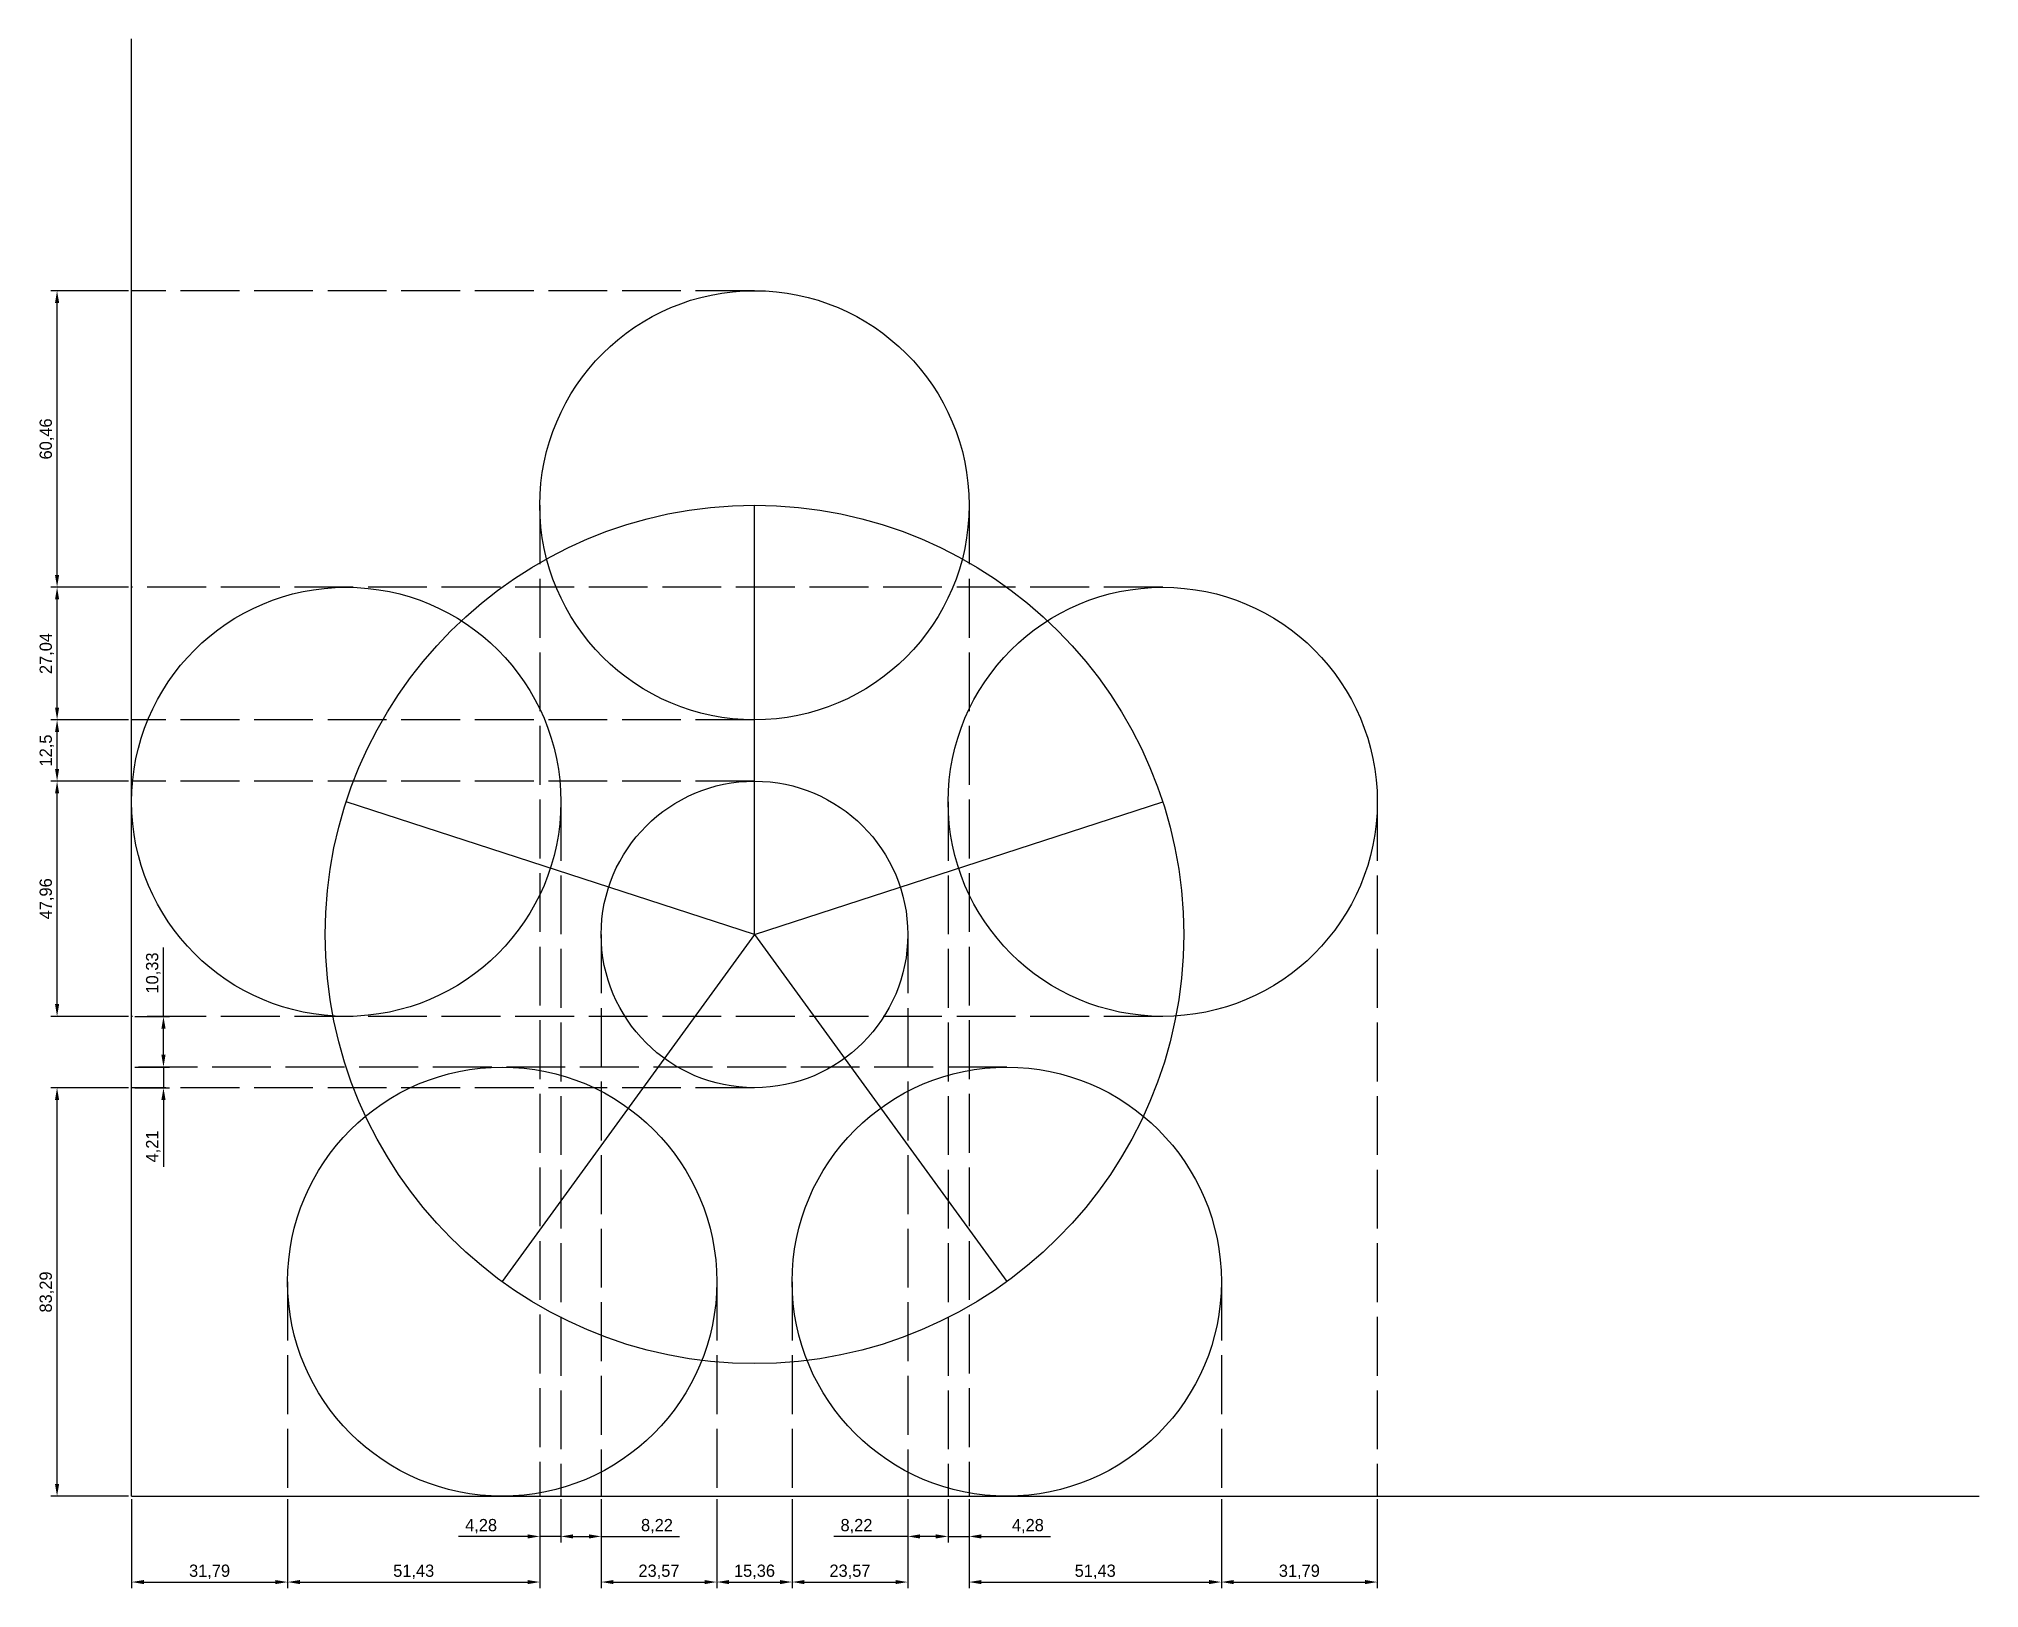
# Model space of a CAD drawing. Header units: millimetres. Extents: x -19 to 377, y -19 to 297.
import ezdxf

# ---------------------------------------------------------------- set-up
doc = ezdxf.new("R2010")
doc.units = ezdxf.units.MM
doc.linetypes.add('ACAD_ISO02W100', pattern=[15, 12, -3])
doc.layers.add('Axis', color=121, linetype='Continuous')
doc.layers.add('Grid', color=50, linetype='ACAD_ISO02W100')
doc.dimstyles.new('ISO-25', dxfattribs={"dimtxt": 2.5, "dimasz": 2.5, "dimexe": 1.25, "dimexo": 0.625, "dimtad": 1, "dimtxsty": 'Standard', "dimcen": 2.5, "dimadec": 0, "dimazin": 0, "dimtfac": 1, "dimtmove": 0, "dimatfit": 3, "dimfxl": 1, "dimarcsym": 0})

# ---------------------------------------------------------------- blocks, each defined once
blk = doc.blocks.new('*U1')
blk.add_line((0, -43.75), (0, 43.75))
blk = doc.blocks.new('*U2')
at = {"color": 0, "linetype": 'ByBlock', "lineweight": -2, "transparency": 16777216}
blk.add_blockref('*U1', (87.5, 131.25), dxfattribs=at)
for p, rotation in [((45.89, 101.02), 72), ((129.11, 101.02), 288), ((61.78, 52.11), 144), ((113.22, 52.11), 216)]:
    blk.add_blockref('*U1', p, dxfattribs=dict(at, rotation=rotation))
blk = doc.blocks.new('*D4')
at = {"color": 0, "lineweight": -2, "transparency": 16777216}
for p, q in [((-0.63, 83.29), (-16.45, 83.29)), ((-15.2, 2.5), (-15.2, 80.79)), ((-0.63, 0), (-16.45, 0))]:
    blk.add_line(p, q, dxfattribs=at)
at = {"color": 0, "transparency": 16777216}
for points in [[(-15.62, 80.79), (-14.78, 80.79), (-15.2, 83.29)], [(-15.62, 2.5), (-14.78, 2.5), (-15.2, 0)]]:
    blk.add_solid(points, dxfattribs=at)
at = {"layer": 'Defpoints', "color": 0, "transparency": 16777216}
for p in [(-15.2, 83.29), (0, 83.29), (0, 0)]:
    blk.add_point(p, dxfattribs=at)
at = {"color": 0, "transparency": 16777216, "insert": (-17.28, 41.64), "char_height": 2.5, "attachment_point": 5, "rotation": 90}
blk.add_mtext('83,29', dxfattribs=at)
blk = doc.blocks.new('*D5')
at = {"color": 0, "lineweight": -2, "transparency": 16777216}
for p, q in [((6.49, 90), (6.49, 92.5)), ((0.62, 87.5), (7.74, 87.5)), ((6.49, 87.5), (6.49, 83.29)), ((0.62, 83.29), (7.74, 83.29)), ((6.49, 80.79), (6.49, 67.14))]:
    blk.add_line(p, q, dxfattribs=at)
at = {"color": 0, "transparency": 16777216}
for points in [[(6.07, 90), (6.91, 90), (6.49, 87.5)], [(6.07, 80.79), (6.91, 80.79), (6.49, 83.29)]]:
    blk.add_solid(points, dxfattribs=at)
at = {"layer": 'Defpoints', "color": 0, "transparency": 16777216}
for p in [(0, 87.5), (6.49, 87.5), (0, 83.29)]:
    blk.add_point(p, dxfattribs=at)
at = {"color": 0, "transparency": 16777216, "insert": (4.41, 71.31), "char_height": 2.5, "attachment_point": 5, "rotation": 90}
blk.add_mtext('4,21', dxfattribs=at)
blk = doc.blocks.new('*D6')
at = {"color": 0, "lineweight": -2, "transparency": 16777216}
for p, q in [((6.49, 97.83), (6.49, 111.89)), ((0.63, 97.83), (7.74, 97.83)), ((6.49, 90), (6.49, 95.33)), ((0.63, 87.5), (7.74, 87.5))]:
    blk.add_line(p, q, dxfattribs=at)
at = {"color": 0, "transparency": 16777216}
for points in [[(6.07, 95.33), (6.91, 95.33), (6.49, 97.83)], [(6.07, 90), (6.91, 90), (6.49, 87.5)]]:
    blk.add_solid(points, dxfattribs=at)
at = {"layer": 'Defpoints', "color": 0, "transparency": 16777216}
for p in [(0, 97.83), (6.49, 97.83), (0, 87.5)]:
    blk.add_point(p, dxfattribs=at)
at = {"color": 0, "transparency": 16777216, "insert": (4.41, 106.68), "char_height": 2.5, "attachment_point": 5, "rotation": 90}
blk.add_mtext('10,33', dxfattribs=at)
blk = doc.blocks.new('*D7')
at = {"color": 0, "lineweight": -2, "transparency": 16777216}
for p, q in [((-0.63, 145.79), (-16.45, 145.79)), ((-15.2, 100.33), (-15.2, 143.29)), ((-0.63, 97.83), (-16.45, 97.83))]:
    blk.add_line(p, q, dxfattribs=at)
at = {"color": 0, "transparency": 16777216}
for points in [[(-15.62, 143.29), (-14.78, 143.29), (-15.2, 145.79)], [(-15.62, 100.33), (-14.78, 100.33), (-15.2, 97.83)]]:
    blk.add_solid(points, dxfattribs=at)
at = {"layer": 'Defpoints', "color": 0, "transparency": 16777216}
for p in [(-15.2, 145.79), (0, 145.79), (0, 97.83)]:
    blk.add_point(p, dxfattribs=at)
at = {"color": 0, "transparency": 16777216, "insert": (-17.28, 121.81), "char_height": 2.5, "attachment_point": 5, "rotation": 90}
blk.add_mtext('47,96', dxfattribs=at)
blk = doc.blocks.new('*D8')
at = {"color": 0, "lineweight": -2, "transparency": 16777216}
for p, q in [((-0.63, 158.29), (-16.45, 158.29)), ((-15.2, 148.29), (-15.2, 155.79)), ((-0.63, 145.79), (-16.45, 145.79))]:
    blk.add_line(p, q, dxfattribs=at)
at = {"color": 0, "transparency": 16777216}
for points in [[(-15.62, 155.79), (-14.78, 155.79), (-15.2, 158.29)], [(-15.62, 148.29), (-14.78, 148.29), (-15.2, 145.79)]]:
    blk.add_solid(points, dxfattribs=at)
at = {"layer": 'Defpoints', "color": 0, "transparency": 16777216}
for p in [(-15.2, 158.29), (0, 158.29), (0, 145.79)]:
    blk.add_point(p, dxfattribs=at)
at = {"color": 0, "transparency": 16777216, "insert": (-17.28, 152.04), "char_height": 2.5, "attachment_point": 5, "rotation": 90}
blk.add_mtext('12,5', dxfattribs=at)
blk = doc.blocks.new('*D9')
at = {"color": 0, "lineweight": -2, "transparency": 16777216}
for p, q in [((-0.63, 185.33), (-16.45, 185.33)), ((-15.2, 160.79), (-15.2, 182.83)), ((-0.63, 158.29), (-16.45, 158.29))]:
    blk.add_line(p, q, dxfattribs=at)
at = {"color": 0, "transparency": 16777216}
for points in [[(-15.62, 182.83), (-14.78, 182.83), (-15.2, 185.33)], [(-15.62, 160.79), (-14.78, 160.79), (-15.2, 158.29)]]:
    blk.add_solid(points, dxfattribs=at)
at = {"layer": 'Defpoints', "color": 0, "transparency": 16777216}
for p in [(-15.2, 185.33), (0, 185.33), (0, 158.29)]:
    blk.add_point(p, dxfattribs=at)
at = {"color": 0, "transparency": 16777216, "insert": (-17.28, 171.81), "char_height": 2.5, "attachment_point": 5, "rotation": 90}
blk.add_mtext('27,04', dxfattribs=at)
blk = doc.blocks.new('*D10')
at = {"color": 0, "lineweight": -2, "transparency": 16777216}
for p, q in [((-0.62, 245.79), (-16.45, 245.79)), ((-15.2, 187.83), (-15.2, 243.29)), ((-0.62, 185.33), (-16.45, 185.33))]:
    blk.add_line(p, q, dxfattribs=at)
at = {"color": 0, "transparency": 16777216}
for points in [[(-15.62, 243.29), (-14.78, 243.29), (-15.2, 245.79)], [(-15.62, 187.83), (-14.78, 187.83), (-15.2, 185.33)]]:
    blk.add_solid(points, dxfattribs=at)
at = {"layer": 'Defpoints', "color": 0, "transparency": 16777216}
for p in [(-15.2, 245.79), (0, 245.79), (0, 185.33)]:
    blk.add_point(p, dxfattribs=at)
at = {"color": 0, "transparency": 16777216, "insert": (-17.28, 215.56), "char_height": 2.5, "attachment_point": 5, "rotation": 90}
blk.add_mtext('60,46', dxfattribs=at)
blk = doc.blocks.new('*D11')
at = {"color": 0, "lineweight": -2, "transparency": 16777216}
for p, q in [((0, -0.62), (0, -18.74)), ((31.79, -0.62), (31.79, -18.74)), ((2.5, -17.49), (29.29, -17.49))]:
    blk.add_line(p, q, dxfattribs=at)
at = {"color": 0, "transparency": 16777216}
for points in [[(2.5, -17.08), (2.5, -17.91), (0, -17.49)], [(29.29, -17.08), (29.29, -17.91), (31.79, -17.49)]]:
    blk.add_solid(points, dxfattribs=at)
at = {"layer": 'Defpoints', "color": 0, "transparency": 16777216}
for p in [(0, 0), (31.79, 0), (31.79, -17.49)]:
    blk.add_point(p, dxfattribs=at)
at = {"color": 0, "transparency": 16777216, "insert": (15.89, -15.41), "char_height": 2.5, "attachment_point": 5}
blk.add_mtext('31,79', dxfattribs=at)
blk = doc.blocks.new('*D12')
at = {"color": 0, "lineweight": -2, "transparency": 16777216}
for p, q in [((31.79, -0.62), (31.79, -18.74)), ((83.22, -0.62), (83.22, -18.74)), ((34.29, -17.49), (80.72, -17.49))]:
    blk.add_line(p, q, dxfattribs=at)
at = {"color": 0, "transparency": 16777216}
for points in [[(34.29, -17.08), (34.29, -17.91), (31.79, -17.49)], [(80.72, -17.08), (80.72, -17.91), (83.22, -17.49)]]:
    blk.add_solid(points, dxfattribs=at)
at = {"layer": 'Defpoints', "color": 0, "transparency": 16777216}
for p in [(31.79, 0), (83.22, 0), (83.22, -17.49)]:
    blk.add_point(p, dxfattribs=at)
at = {"color": 0, "transparency": 16777216, "insert": (57.5, -15.41), "char_height": 2.5, "attachment_point": 5}
blk.add_mtext('51,43', dxfattribs=at)
blk = doc.blocks.new('*D13')
at = {"color": 0, "lineweight": -2, "transparency": 16777216}
for p, q in [((83.22, -0.62), (83.22, -9.44)), ((87.5, -0.62), (87.5, -9.44)), ((80.72, -8.19), (66.65, -8.19)), ((87.5, -8.19), (83.22, -8.19)), ((90, -8.19), (92.5, -8.19))]:
    blk.add_line(p, q, dxfattribs=at)
at = {"color": 0, "transparency": 16777216}
for points in [[(80.72, -7.77), (80.72, -8.61), (83.22, -8.19)], [(90, -7.77), (90, -8.61), (87.5, -8.19)]]:
    blk.add_solid(points, dxfattribs=at)
at = {"layer": 'Defpoints', "color": 0, "transparency": 16777216}
for p in [(83.22, 0), (87.5, 0), (87.5, -8.19)]:
    blk.add_point(p, dxfattribs=at)
at = {"color": 0, "transparency": 16777216, "insert": (71.24, -6.11), "char_height": 2.5, "attachment_point": 5}
blk.add_mtext('4,28', dxfattribs=at)
blk = doc.blocks.new('*D14')
at = {"color": 0, "lineweight": -2, "transparency": 16777216}
for p, q in [((87.5, -0.62), (87.5, -9.44)), ((95.72, -0.62), (95.72, -9.44)), ((90, -8.19), (93.22, -8.19)), ((95.72, -8.19), (111.67, -8.19))]:
    blk.add_line(p, q, dxfattribs=at)
at = {"color": 0, "transparency": 16777216}
for points in [[(90, -7.77), (90, -8.61), (87.5, -8.19)], [(93.22, -7.77), (93.22, -8.61), (95.72, -8.19)]]:
    blk.add_solid(points, dxfattribs=at)
at = {"layer": 'Defpoints', "color": 0, "transparency": 16777216}
for p in [(87.5, 0), (95.72, 0), (95.72, -8.19)]:
    blk.add_point(p, dxfattribs=at)
at = {"color": 0, "transparency": 16777216, "insert": (107.09, -6.11), "char_height": 2.5, "attachment_point": 5}
blk.add_mtext('8,22', dxfattribs=at)
blk = doc.blocks.new('*D15')
at = {"color": 0, "lineweight": -2, "transparency": 16777216}
for p, q in [((95.72, -0.62), (95.72, -18.74)), ((119.29, -0.62), (119.29, -18.74)), ((98.22, -17.49), (116.79, -17.49))]:
    blk.add_line(p, q, dxfattribs=at)
at = {"color": 0, "transparency": 16777216}
for points in [[(98.22, -17.08), (98.22, -17.91), (95.72, -17.49)], [(116.79, -17.08), (116.79, -17.91), (119.29, -17.49)]]:
    blk.add_solid(points, dxfattribs=at)
at = {"layer": 'Defpoints', "color": 0, "transparency": 16777216}
for p in [(95.72, 0), (119.29, 0), (119.29, -17.49)]:
    blk.add_point(p, dxfattribs=at)
at = {"color": 0, "transparency": 16777216, "insert": (107.5, -15.41), "char_height": 2.5, "attachment_point": 5}
blk.add_mtext('23,57', dxfattribs=at)
blk = doc.blocks.new('*D16')
at = {"color": 0, "lineweight": -2, "transparency": 16777216}
for p, q in [((119.29, -0.62), (119.29, -18.74)), ((134.65, -0.62), (134.65, -18.74)), ((121.79, -17.49), (132.15, -17.49))]:
    blk.add_line(p, q, dxfattribs=at)
at = {"color": 0, "transparency": 16777216}
for points in [[(121.79, -17.08), (121.79, -17.91), (119.29, -17.49)], [(132.15, -17.08), (132.15, -17.91), (134.65, -17.49)]]:
    blk.add_solid(points, dxfattribs=at)
at = {"layer": 'Defpoints', "color": 0, "transparency": 16777216}
for p in [(119.29, 0), (134.65, 0), (134.65, -17.49)]:
    blk.add_point(p, dxfattribs=at)
at = {"color": 0, "transparency": 16777216, "insert": (126.97, -15.41), "char_height": 2.5, "attachment_point": 5}
blk.add_mtext('15,36', dxfattribs=at)
blk = doc.blocks.new('*D17')
at = {"color": 0, "lineweight": -2, "transparency": 16777216}
for p, q in [((134.65, -0.62), (134.65, -18.74)), ((158.22, -0.62), (158.22, -18.74)), ((137.15, -17.49), (155.72, -17.49))]:
    blk.add_line(p, q, dxfattribs=at)
at = {"color": 0, "transparency": 16777216}
for points in [[(137.15, -17.08), (137.15, -17.91), (134.65, -17.49)], [(155.72, -17.08), (155.72, -17.91), (158.22, -17.49)]]:
    blk.add_solid(points, dxfattribs=at)
at = {"layer": 'Defpoints', "color": 0, "transparency": 16777216}
for p in [(134.65, 0), (158.22, 0), (158.22, -17.49)]:
    blk.add_point(p, dxfattribs=at)
at = {"color": 0, "transparency": 16777216, "insert": (146.43, -15.41), "char_height": 2.5, "attachment_point": 5}
blk.add_mtext('23,57', dxfattribs=at)
blk = doc.blocks.new('*D18')
at = {"color": 0, "lineweight": -2, "transparency": 16777216}
for p, q in [((158.22, -0.62), (158.22, -9.44)), ((166.43, -0.62), (166.43, -9.44)), ((158.22, -8.19), (143.17, -8.19)), ((163.93, -8.19), (160.72, -8.19))]:
    blk.add_line(p, q, dxfattribs=at)
at = {"color": 0, "transparency": 16777216}
for points in [[(160.72, -7.77), (160.72, -8.61), (158.22, -8.19)], [(163.93, -7.77), (163.93, -8.61), (166.43, -8.19)]]:
    blk.add_solid(points, dxfattribs=at)
at = {"layer": 'Defpoints', "color": 0, "transparency": 16777216}
for p in [(158.22, 0), (166.43, 0), (166.43, -8.19)]:
    blk.add_point(p, dxfattribs=at)
at = {"color": 0, "transparency": 16777216, "insert": (147.76, -6.11), "char_height": 2.5, "attachment_point": 5}
blk.add_mtext('8,22', dxfattribs=at)
blk = doc.blocks.new('*D19')
at = {"color": 0, "lineweight": -2, "transparency": 16777216}
for p, q in [((166.43, -0.62), (166.43, -9.44)), ((170.72, -0.62), (170.72, -9.44)), ((163.93, -8.19), (161.43, -8.19)), ((166.43, -8.19), (170.72, -8.19)), ((173.22, -8.19), (187.28, -8.19))]:
    blk.add_line(p, q, dxfattribs=at)
at = {"color": 0, "transparency": 16777216}
for points in [[(163.93, -7.77), (163.93, -8.61), (166.43, -8.19)], [(173.22, -7.77), (173.22, -8.61), (170.72, -8.19)]]:
    blk.add_solid(points, dxfattribs=at)
at = {"layer": 'Defpoints', "color": 0, "transparency": 16777216}
for p in [(166.43, 0), (170.72, 0), (170.72, -8.19)]:
    blk.add_point(p, dxfattribs=at)
at = {"color": 0, "transparency": 16777216, "insert": (182.7, -6.11), "char_height": 2.5, "attachment_point": 5}
blk.add_mtext('4,28', dxfattribs=at)
blk = doc.blocks.new('*D20')
at = {"color": 0, "lineweight": -2, "transparency": 16777216}
for p, q in [((170.72, -0.62), (170.72, -18.74)), ((222.15, -0.62), (222.15, -18.74)), ((173.22, -17.49), (219.65, -17.49))]:
    blk.add_line(p, q, dxfattribs=at)
at = {"color": 0, "transparency": 16777216}
for points in [[(173.22, -17.08), (173.22, -17.91), (170.72, -17.49)], [(219.65, -17.08), (219.65, -17.91), (222.15, -17.49)]]:
    blk.add_solid(points, dxfattribs=at)
at = {"layer": 'Defpoints', "color": 0, "transparency": 16777216}
for p in [(170.72, 0), (222.15, 0), (222.15, -17.49)]:
    blk.add_point(p, dxfattribs=at)
at = {"color": 0, "transparency": 16777216, "insert": (196.43, -15.41), "char_height": 2.5, "attachment_point": 5}
blk.add_mtext('51,43', dxfattribs=at)
blk = doc.blocks.new('*D21')
at = {"color": 0, "lineweight": -2, "transparency": 16777216}
for p, q in [((222.15, -0.62), (222.15, -18.74)), ((253.93, -0.62), (253.93, -18.74)), ((224.65, -17.49), (251.43, -17.49))]:
    blk.add_line(p, q, dxfattribs=at)
at = {"color": 0, "transparency": 16777216}
for points in [[(224.65, -17.08), (224.65, -17.91), (222.15, -17.49)], [(251.43, -17.08), (251.43, -17.91), (253.93, -17.49)]]:
    blk.add_solid(points, dxfattribs=at)
at = {"layer": 'Defpoints', "color": 0, "transparency": 16777216}
for p in [(222.15, 0), (253.93, 0), (253.93, -17.49)]:
    blk.add_point(p, dxfattribs=at)
at = {"color": 0, "transparency": 16777216, "insert": (238.04, -15.41), "char_height": 2.5, "attachment_point": 5}
blk.add_mtext('31,79', dxfattribs=at)

msp = doc.modelspace()

# ---------------------------------------------------------------- linework, layer by layer
for centre, radius in [((126.967, 202.039), 43.75), ((126.967, 114.539), 87.5), ((43.75, 141.578), 43.75), ((210.185, 141.578), 43.75), ((126.967, 114.539), 31.25), ((75.536, 43.75), 43.75), ((178.399, 43.75), 43.75)]:
    msp.add_circle(centre, radius)
at = {"layer": 'Axis'}
for q in [(0, 297.14), (376.629, 0)]:
    msp.add_line((0, 0), q, dxfattribs=at)
at = {"layer": 'Grid'}
for p, q in [((126.967, 245.789), (0, 245.789)), ((83.217, 202.039), (83.217, 0)), ((170.717, 202.039), (170.717, 0)), ((210.185, 185.328), (0, 185.328)), ((126.967, 158.289), (0, 158.289)), ((126.967, 145.789), (0, 145.789)), ((87.5, 141.578), (87.5, 0)), ((166.435, 141.578), (166.435, 0)), ((253.935, 141.578), (253.935, 0)), ((95.717, 114.539), (95.717, 0)), ((158.217, 114.539), (158.217, 0)), ((210.185, 97.828), (0, 97.828)), ((178.399, 87.5), (0, 87.5)), ((126.967, 83.289), (0, 83.289)), ((31.786, 43.75), (31.786, 0)), ((119.286, 43.75), (119.286, 0)), ((134.649, 43.75), (134.649, 0)), ((222.149, 43.75), (222.149, 0))]:
    msp.add_line(p, q, dxfattribs=at)

# ---------------------------------------------------------------- block references
msp.add_blockref('*U2', (39.467, 27.039))

# ---------------------------------------------------------------- dimensions: what is measured, and where the dimension line sits
for base, p1, p2, picture, middle in [((-15.2, 245.789), (0, 185.328), (0, 245.789), '*D10', (-17.283, 215.558)), ((-15.2, 185.328), (0, 158.289), (0, 185.328), '*D9', (-17.283, 171.808)), ((-15.2, 158.289), (0, 145.789), (0, 158.289), '*D8', (-17.283, 152.039)), ((-15.2, 145.789), (0, 97.828), (0, 145.789), '*D7', (-17.283, 121.808)), ((-15.2, 83.289), (0, 0), (0, 83.289), '*D4', (-17.283, 41.644))]:
    dim = msp.add_linear_dim(base=base, p1=p1, p2=p2, angle=90, dimstyle='ISO-25')
    dim.commit()
    dim.dimension.update_dxf_attribs({"geometry": picture, "text_midpoint": middle})
for base, p1, p2, picture, middle in [((6.49, 97.828), (0, 87.5), (0, 97.828), '*D6', (6.49, 106.682)), ((6.49, 87.5), (0, 83.289), (0, 87.5), '*D5', (6.49, 71.31))]:
    dim = msp.add_linear_dim(base=base, p1=p1, p2=p2, angle=90, dimstyle='ISO-25')
    dim.commit()
    dim.dimension.update_dxf_attribs({"geometry": picture, "text_midpoint": middle, "dimtype": 160})
for base, p1, p2, picture, middle in [((31.786, -17.494), (0, 0), (31.786, 0), '*D11', (15.893, -15.411)), ((83.217, -17.494), (31.786, 0), (83.217, 0), '*D12', (57.502, -15.411)), ((119.286, -17.494), (95.717, 0), (119.286, 0), '*D15', (107.502, -15.411)), ((134.649, -17.494), (119.286, 0), (134.649, 0), '*D16', (126.967, -15.411)), ((158.217, -17.494), (134.649, 0), (158.217, 0), '*D17', (146.433, -15.411)), ((222.149, -17.494), (170.717, 0), (222.149, 0), '*D20', (196.433, -15.411)), ((253.935, -17.494), (222.149, 0), (253.935, 0), '*D21', (238.042, -15.411))]:
    dim = msp.add_linear_dim(base=base, p1=p1, p2=p2, dimstyle='ISO-25')
    dim.commit()
    dim.dimension.update_dxf_attribs({"geometry": picture, "text_midpoint": middle})
for base, p1, p2, picture, middle in [((87.5, -8.191), (83.217, 0), (87.5, 0), '*D13', (71.238, -8.191)), ((95.717, -8.191), (87.5, 0), (95.717, 0), '*D14', (107.086, -8.191)), ((166.435, -8.191), (158.217, 0), (166.435, 0), '*D18', (147.757, -8.191)), ((170.717, -8.191), (166.435, 0), (170.717, 0), '*D19', (182.697, -8.191))]:
    dim = msp.add_linear_dim(base=base, p1=p1, p2=p2, dimstyle='ISO-25')
    dim.commit()
    dim.dimension.update_dxf_attribs({"geometry": picture, "text_midpoint": middle, "dimtype": 160})

doc.saveas('drawing.dxf')
